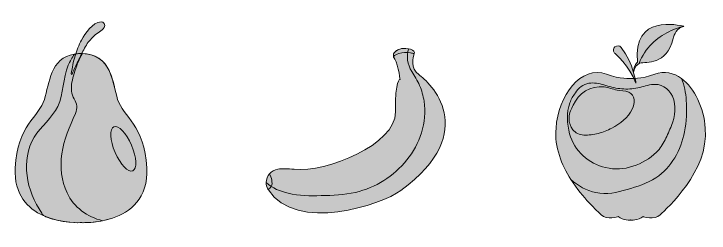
# Model space of a CAD drawing. Header units: inches. Extents: x 4230 to 5957, y -1858 to -103.
# Drawn here: x 4300 to 5957, y -1858 to -1335 of the extents above; entities that cross this region are included whole.
import ezdxf

# ---------------------------------------------------------------- set-up
doc = ezdxf.new("R2010")
doc.units = ezdxf.units.IN
doc.header["$MEASUREMENT"] = 0
doc.layers.add('Layer 1', color=7, linetype='Continuous')

# ---------------------------------------------------------------- blocks, each defined once
blk = doc.blocks.new('block 3')
at = {"layer": 'Layer 1', "true_color": 0x9fbf2e}
h = blk.add_hatch(color=62, dxfattribs=at)
h.dxf.hatch_style = 2
edge = h.paths.add_edge_path()
edge.add_spline(control_points=[(5840.8587, -1813.9581), (5826.5124, -1828.2384), (5800.1098, -1818.3571), (5800.1098, -1818.3571), (5788.0539, -1828.7923), (5770.2676, -1826.5929), (5770.2676, -1826.5929), (5770.2676, -1826.5929), (5752.473, -1828.7923), (5740.4169, -1818.3571), (5740.4169, -1818.3571), (5714.0228, -1828.2384), (5699.668, -1813.9581), (5691.6141, -1805.9373), (5655.8679, -1774.3668), (5627.7041, -1729.9465), (5627.696, -1729.9382), (5627.696, -1729.9382), (5627.6875, -1729.9382), (5605.7008, -1695.2421), (5588.3196, -1652.7154), (5592.3467, -1607.4434), (5597.5147, -1529.9973), (5650.89, -1456.3962), (5712.8733, -1478.3665), (5746.1555, -1490.9931), (5770.2676, -1488.8018), (5770.2676, -1488.8018), (5770.2676, -1488.8018), (5794.3712, -1490.9931), (5827.6534, -1478.3665), (5850.831, -1470.1556), (5872.8014, -1475.2988), (5891.5055, -1489.0085), (5922.8197, -1511.9712), (5944.9472, -1558.9548), (5948.1802, -1607.4434), (5957.367, -1710.6966), (5855.2053, -1799.6777), (5840.8587, -1813.9581)], knot_values=[0, 0, 0, 0, 1, 1, 1, 2, 2, 2, 3, 3, 3, 4, 4, 4, 5, 5, 5, 6, 6, 6, 7, 7, 7, 8, 8, 8, 9, 9, 9, 10, 10, 10, 11, 11, 11, 12, 12, 12, 13, 13, 13, 13], degree=3, periodic=1)
at = {"layer": 'Layer 1', "lineweight": 0}
blk.add_open_spline([(5840.8587, -1813.9581), (5826.5124, -1828.2384), (5800.1098, -1818.3571), (5800.1098, -1818.3571), (5788.0539, -1828.7923), (5770.2676, -1826.5929), (5770.2676, -1826.5929), (5770.2676, -1826.5929), (5752.473, -1828.7923), (5740.4169, -1818.3571), (5740.4169, -1818.3571), (5714.0228, -1828.2384), (5699.668, -1813.9581), (5691.6141, -1805.9373), (5655.8679, -1774.3668), (5627.7041, -1729.9465), (5627.696, -1729.9382), (5627.696, -1729.9382), (5627.6875, -1729.9382), (5605.7008, -1695.2421), (5588.3196, -1652.7154), (5592.3467, -1607.4434), (5597.5147, -1529.9973), (5650.89, -1456.3962), (5712.8733, -1478.3665), (5746.1555, -1490.9931), (5770.2676, -1488.8018), (5770.2676, -1488.8018), (5770.2676, -1488.8018), (5794.3712, -1490.9931), (5827.6534, -1478.3665), (5850.831, -1470.1556), (5872.8014, -1475.2988), (5891.5055, -1489.0085), (5922.8197, -1511.9712), (5944.9472, -1558.9548), (5948.1802, -1607.4434), (5957.367, -1710.6966), (5855.2053, -1799.6777), (5840.8587, -1813.9581)], degree=3, knots=[0, 0, 0, 0, 1, 1, 1, 2, 2, 2, 3, 3, 3, 4, 4, 4, 5, 5, 5, 6, 6, 6, 7, 7, 7, 8, 8, 8, 9, 9, 9, 10, 10, 10, 11, 11, 11, 12, 12, 12, 13, 13, 13, 13], dxfattribs=at)
blk = doc.blocks.new('block 4')
at = {"layer": 'Layer 1', "true_color": 0xa5c730}
h = blk.add_hatch(color=62, dxfattribs=at)
h.dxf.hatch_style = 2
edge = h.paths.add_edge_path()
edge.add_spline(control_points=[(5898.9391, -1616.3324), (5890.1494, -1659.2395), (5867.6746, -1701.1874), (5830.4732, -1725.8368), (5809.7017, -1739.5962), (5785.5898, -1746.8894), (5761.8994, -1753.8683), (5737.6882, -1760.996), (5712.6749, -1766.5196), (5687.4962, -1761.211), (5664.6826, -1756.4068), (5644.523, -1745.1612), (5627.7041, -1729.9465), (5627.696, -1729.9382), (5627.696, -1729.9382), (5627.6875, -1729.9382), (5605.7008, -1695.2421), (5588.3196, -1652.7154), (5592.3467, -1607.4434), (5597.5147, -1529.9973), (5650.89, -1456.3962), (5712.8733, -1478.3665), (5746.1555, -1490.9931), (5770.2676, -1488.8018), (5770.2676, -1488.8018), (5770.2676, -1488.8018), (5794.3712, -1490.9931), (5827.6534, -1478.3665), (5850.831, -1470.1556), (5872.8014, -1475.2988), (5891.5055, -1489.0085), (5898.9971, -1505.0749), (5901.6019, -1522.9605), (5902.9, -1540.8873), (5904.7273, -1566.0412), (5904.0081, -1591.5754), (5898.9391, -1616.3324)], knot_values=[0, 0, 0, 0, 1, 1, 1, 2, 2, 2, 3, 3, 3, 4, 4, 4, 5, 5, 5, 6, 6, 6, 7, 7, 7, 8, 8, 8, 9, 9, 9, 10, 10, 10, 11, 11, 11, 12, 12, 12, 12], degree=3, periodic=1)
at = {"layer": 'Layer 1', "lineweight": 0}
blk.add_open_spline([(5898.9391, -1616.3324), (5890.1494, -1659.2395), (5867.6746, -1701.1874), (5830.4732, -1725.8368), (5809.7017, -1739.5962), (5785.5898, -1746.8894), (5761.8994, -1753.8683), (5737.6882, -1760.996), (5712.6749, -1766.5196), (5687.4962, -1761.211), (5664.6826, -1756.4068), (5644.523, -1745.1612), (5627.7041, -1729.9465), (5627.696, -1729.9382), (5627.696, -1729.9382), (5627.6875, -1729.9382), (5605.7008, -1695.2421), (5588.3196, -1652.7154), (5592.3467, -1607.4434), (5597.5147, -1529.9973), (5650.89, -1456.3962), (5712.8733, -1478.3665), (5746.1555, -1490.9931), (5770.2676, -1488.8018), (5770.2676, -1488.8018), (5770.2676, -1488.8018), (5794.3712, -1490.9931), (5827.6534, -1478.3665), (5850.831, -1470.1556), (5872.8014, -1475.2988), (5891.5055, -1489.0085), (5898.9971, -1505.0749), (5901.6019, -1522.9605), (5902.9, -1540.8873), (5904.7273, -1566.0412), (5904.0081, -1591.5754), (5898.9391, -1616.3324)], degree=3, knots=[0, 0, 0, 0, 1, 1, 1, 2, 2, 2, 3, 3, 3, 4, 4, 4, 5, 5, 5, 6, 6, 6, 7, 7, 7, 8, 8, 8, 9, 9, 9, 10, 10, 10, 11, 11, 11, 12, 12, 12, 12], dxfattribs=at)
blk = doc.blocks.new('block 5')
at = {"layer": 'Layer 1', "true_color": 0xabcf32}
h = blk.add_hatch(color=63, dxfattribs=at)
h.dxf.hatch_style = 2
edge = h.paths.add_edge_path()
edge.add_spline(control_points=[(5870.1697, -1531.2261), (5861.2896, -1511.7645), (5841.37, -1499.9971), (5820.1092, -1503.3873), (5807.4382, -1505.4078), (5795.4092, -1510.1763), (5782.7332, -1512.3004), (5770.0443, -1514.4267), (5756.9982, -1514.4746), (5744.2309, -1513.0852), (5731.2501, -1511.6725), (5718.9659, -1507.9079), (5706.5065, -1504.2011), (5695.047, -1500.7918), (5682.9536, -1498.2444), (5670.9609, -1500.1963), (5656.9218, -1502.4813), (5645.26, -1511.3179), (5638.7317, -1523.327), (5632.9544, -1530.2542), (5628.4369, -1538.336), (5625.2377, -1546.9762), (5616.6263, -1570.2346), (5618.657, -1597.3496), (5624.8752, -1620.9246), (5635.5813, -1661.5149), (5670.308, -1692.267), (5710.7237, -1701.6954), (5753.9577, -1711.7812), (5800.6564, -1695.3354), (5831.9081, -1664.8369), (5840.6176, -1656.3374), (5847.0468, -1646.3664), (5852.3485, -1635.474), (5857.8237, -1624.2249), (5863.0564, -1612.7798), (5867.5378, -1601.0962), (5876.0356, -1578.9409), (5880.3645, -1553.5687), (5870.1697, -1531.2261)], knot_values=[0, 0, 0, 0, 1, 1, 1, 2, 2, 2, 3, 3, 3, 4, 4, 4, 5, 5, 5, 6, 6, 6, 7, 7, 7, 8, 8, 8, 9, 9, 9, 10, 10, 10, 11, 11, 11, 12, 12, 12, 13, 13, 13, 13], degree=3, periodic=1)
at = {"layer": 'Layer 1', "lineweight": 0}
blk.add_open_spline([(5870.1697, -1531.2261), (5861.2896, -1511.7645), (5841.37, -1499.9971), (5820.1092, -1503.3873), (5807.4382, -1505.4078), (5795.4092, -1510.1763), (5782.7332, -1512.3004), (5770.0443, -1514.4267), (5756.9982, -1514.4746), (5744.2309, -1513.0852), (5731.2501, -1511.6725), (5718.9659, -1507.9079), (5706.5065, -1504.2011), (5695.047, -1500.7918), (5682.9536, -1498.2444), (5670.9609, -1500.1963), (5656.9218, -1502.4813), (5645.26, -1511.3179), (5638.7317, -1523.327), (5632.9544, -1530.2542), (5628.4369, -1538.336), (5625.2377, -1546.9762), (5616.6263, -1570.2346), (5618.657, -1597.3496), (5624.8752, -1620.9246), (5635.5813, -1661.5149), (5670.308, -1692.267), (5710.7237, -1701.6954), (5753.9577, -1711.7812), (5800.6564, -1695.3354), (5831.9081, -1664.8369), (5840.6176, -1656.3374), (5847.0468, -1646.3664), (5852.3485, -1635.474), (5857.8237, -1624.2249), (5863.0564, -1612.7798), (5867.5378, -1601.0962), (5876.0356, -1578.9409), (5880.3645, -1553.5687), (5870.1697, -1531.2261)], degree=3, knots=[0, 0, 0, 0, 1, 1, 1, 2, 2, 2, 3, 3, 3, 4, 4, 4, 5, 5, 5, 6, 6, 6, 7, 7, 7, 8, 8, 8, 9, 9, 9, 10, 10, 10, 11, 11, 11, 12, 12, 12, 13, 13, 13, 13], dxfattribs=at)
blk = doc.blocks.new('block 6')
at = {"layer": 'Layer 1', "true_color": 0xb5db35}
h = blk.add_hatch(color=63, dxfattribs=at)
h.dxf.hatch_style = 2
edge = h.paths.add_edge_path()
edge.add_spline(control_points=[(5765.6349, -1521.4633), (5757.0576, -1517.7942), (5746.9888, -1518.761), (5737.9795, -1516.6784), (5727.5394, -1514.2652), (5717.555, -1510.13), (5706.8651, -1508.7935), (5675.0617, -1504.8172), (5645.0764, -1524.279), (5633.523, -1552.8699), (5632.878, -1553.8835), (5632.2475, -1554.8982), (5631.6389, -1555.9098), (5626.3019, -1564.7777), (5623.1875, -1575.0877), (5623.386, -1585.462), (5623.561, -1594.5978), (5626.537, -1603.9497), (5632.2166, -1611.1487), (5638.7706, -1619.4558), (5648.066, -1623.1127), (5658.4228, -1623.9294), (5669.8321, -1624.8293), (5682.0002, -1622.4852), (5693.0309, -1619.761), (5704.2514, -1616.9898), (5715.1032, -1612.6883), (5725.3608, -1607.3892), (5745.1376, -1597.1725), (5763.8935, -1581.9424), (5774.1501, -1561.8519), (5780.9808, -1548.4722), (5781.698, -1528.3346), (5765.6349, -1521.4633)], knot_values=[0, 0, 0, 0, 1, 1, 1, 2, 2, 2, 3, 3, 3, 4, 4, 4, 5, 5, 5, 6, 6, 6, 7, 7, 7, 8, 8, 8, 9, 9, 9, 10, 10, 10, 11, 11, 11, 11], degree=3, periodic=1)
at = {"layer": 'Layer 1', "lineweight": 0}
blk.add_open_spline([(5765.6349, -1521.4633), (5757.0576, -1517.7942), (5746.9888, -1518.761), (5737.9795, -1516.6784), (5727.5394, -1514.2652), (5717.555, -1510.13), (5706.8651, -1508.7935), (5675.0617, -1504.8172), (5645.0764, -1524.279), (5633.523, -1552.8699), (5632.878, -1553.8835), (5632.2475, -1554.8982), (5631.6389, -1555.9098), (5626.3019, -1564.7777), (5623.1875, -1575.0877), (5623.386, -1585.462), (5623.561, -1594.5978), (5626.537, -1603.9497), (5632.2166, -1611.1487), (5638.7706, -1619.4558), (5648.066, -1623.1127), (5658.4228, -1623.9294), (5669.8321, -1624.8293), (5682.0002, -1622.4852), (5693.0309, -1619.761), (5704.2514, -1616.9898), (5715.1032, -1612.6883), (5725.3608, -1607.3892), (5745.1376, -1597.1725), (5763.8935, -1581.9424), (5774.1501, -1561.8519), (5780.9808, -1548.4722), (5781.698, -1528.3346), (5765.6349, -1521.4633)], degree=3, knots=[0, 0, 0, 0, 1, 1, 1, 2, 2, 2, 3, 3, 3, 4, 4, 4, 5, 5, 5, 6, 6, 6, 7, 7, 7, 8, 8, 8, 9, 9, 9, 10, 10, 10, 11, 11, 11, 11], dxfattribs=at)
blk = doc.blocks.new('block 7')
at = {"layer": 'Layer 1', "true_color": 0xaa7440}
h = blk.add_hatch(color=35, dxfattribs=at)
h.dxf.hatch_style = 2
edge = h.paths.add_edge_path()
edge.add_spline(control_points=[(5782.8279, -1499.9731), (5782.8279, -1499.9731), (5778.0725, -1453.6675), (5747.7882, -1414.8038), (5739.003, -1404.8812), (5722.4653, -1416.4576), (5731.561, -1428.034), (5731.561, -1428.034), (5767.944, -1458.6288), (5782.8279, -1499.9731)], knot_values=[0, 0, 0, 0, 1, 1, 1, 2, 2, 2, 3, 3, 3, 3], degree=3, periodic=1)
at = {"layer": 'Layer 1', "lineweight": 0}
blk.add_open_spline([(5782.8279, -1499.9731), (5782.8279, -1499.9731), (5778.0725, -1453.6675), (5747.7882, -1414.8038), (5739.003, -1404.8812), (5722.4653, -1416.4576), (5731.561, -1428.034), (5731.561, -1428.034), (5767.944, -1458.6288), (5782.8279, -1499.9731)], degree=3, knots=[0, 0, 0, 0, 1, 1, 1, 2, 2, 2, 3, 3, 3, 3], dxfattribs=at)
blk = doc.blocks.new('block 8')
at = {"layer": 'Layer 1', "true_color": 0x8bb813}
h = blk.add_hatch(color=62, dxfattribs=at)
h.dxf.hatch_style = 2
edge = h.paths.add_edge_path()
edge.add_spline(control_points=[(5897.4921, -1364.4548), (5880.2682, -1366.9189), (5873.7026, -1384.9615), (5871.4369, -1393.5694), (5856.4539, -1457.5456), (5806.8573, -1448.5242), (5792.5024, -1452.2204), (5791.8328, -1452.394), (5791.1876, -1452.6007), (5790.5759, -1452.8323), (5790.5759, -1452.8323), (5790.5675, -1452.8323), (5790.5675, -1452.8323), (5778.0816, -1457.6117), (5777.387, -1474.4223), (5777.387, -1474.4223), (5777.0397, -1456.4458), (5786.7639, -1449.7563), (5786.7639, -1449.7563), (5774.2779, -1334.6124), (5885.866, -1361.3788), (5896.6569, -1364.2232), (5897.2028, -1364.3721), (5897.4921, -1364.4548), (5897.4921, -1364.4548)], knot_values=[0, 0, 0, 0, 1, 1, 1, 2, 2, 2, 3, 3, 3, 4, 4, 4, 5, 5, 5, 6, 6, 6, 7, 7, 7, 8, 8, 8, 8], degree=3, periodic=1)
at = {"layer": 'Layer 1', "lineweight": 0}
blk.add_open_spline([(5897.4921, -1364.4548), (5880.2682, -1366.9189), (5873.7026, -1384.9615), (5871.4369, -1393.5694), (5856.4539, -1457.5456), (5806.8573, -1448.5242), (5792.5024, -1452.2204), (5791.8328, -1452.394), (5791.1876, -1452.6007), (5790.5759, -1452.8323), (5790.5759, -1452.8323), (5790.5675, -1452.8323), (5790.5675, -1452.8323), (5778.0816, -1457.6117), (5777.387, -1474.4223), (5777.387, -1474.4223), (5777.0397, -1456.4458), (5786.7639, -1449.7563), (5786.7639, -1449.7563), (5774.2779, -1334.6124), (5885.866, -1361.3788), (5896.6569, -1364.2232), (5897.2028, -1364.3721), (5897.4921, -1364.4548), (5897.4921, -1364.4548)], degree=3, knots=[0, 0, 0, 0, 1, 1, 1, 2, 2, 2, 3, 3, 3, 4, 4, 4, 5, 5, 5, 6, 6, 6, 7, 7, 7, 8, 8, 8, 8], dxfattribs=at)
blk = doc.blocks.new('block 9')
at = {"layer": 'Layer 1', "true_color": 0xb2cf18}
h = blk.add_hatch(color=62, dxfattribs=at)
h.dxf.hatch_style = 2
edge = h.paths.add_edge_path()
edge.add_spline(control_points=[(5896.6569, -1364.2232), (5892.6218, -1365.017), (5888.6362, -1366.307), (5884.725, -1367.6382), (5876.8779, -1370.3174), (5869.1135, -1373.3272), (5861.6302, -1377.0813), (5847.0603, -1384.391), (5833.1192, -1393.6025), (5821.245, -1405.5427), (5808.1059, -1418.7563), (5797.3893, -1434.9219), (5790.5759, -1452.8323), (5790.5759, -1452.8323), (5790.5675, -1452.8323), (5790.5675, -1452.8323), (5778.0816, -1457.6117), (5777.387, -1474.4223), (5777.387, -1474.4223), (5777.0397, -1456.4458), (5786.7639, -1449.7563), (5786.7639, -1449.7563), (5774.2779, -1334.6124), (5885.866, -1361.3788), (5896.6569, -1364.2232)], knot_values=[0, 0, 0, 0, 1, 1, 1, 2, 2, 2, 3, 3, 3, 4, 4, 4, 5, 5, 5, 6, 6, 6, 7, 7, 7, 8, 8, 8, 8], degree=3, periodic=1)
at = {"layer": 'Layer 1', "lineweight": 0}
blk.add_open_spline([(5896.6569, -1364.2232), (5892.6218, -1365.017), (5888.6362, -1366.307), (5884.725, -1367.6382), (5876.8779, -1370.3174), (5869.1135, -1373.3272), (5861.6302, -1377.0813), (5847.0603, -1384.391), (5833.1192, -1393.6025), (5821.245, -1405.5427), (5808.1059, -1418.7563), (5797.3893, -1434.9219), (5790.5759, -1452.8323), (5790.5759, -1452.8323), (5790.5675, -1452.8323), (5790.5675, -1452.8323), (5778.0816, -1457.6117), (5777.387, -1474.4223), (5777.387, -1474.4223), (5777.0397, -1456.4458), (5786.7639, -1449.7563), (5786.7639, -1449.7563), (5774.2779, -1334.6124), (5885.866, -1361.3788), (5896.6569, -1364.2232)], degree=3, knots=[0, 0, 0, 0, 1, 1, 1, 2, 2, 2, 3, 3, 3, 4, 4, 4, 5, 5, 5, 6, 6, 6, 7, 7, 7, 8, 8, 8, 8], dxfattribs=at)
blk = doc.blocks.new('block 2')
at = {"layer": 'Layer 1'}
for name in ['block 8', 'block 9', 'block 7', 'block 3', 'block 4', 'block 5', 'block 6']:
    blk.add_blockref(name, (0, 0), dxfattribs=at)
blk = doc.blocks.new('block 242')
at = {"layer": 'Layer 1', "true_color": 0x54380a}
h = blk.add_hatch(color=48, dxfattribs=at)
h.dxf.hatch_style = 2
edge = h.paths.add_edge_path()
edge.add_spline(control_points=[(4507.3545, -1353.3416), (4486.7138, -1355.4334), (4469.9248, -1380.4411), (4460.5624, -1397.0724), (4453.9774, -1408.771), (4449.8247, -1421.9682), (4445.4568, -1434.5986), (4440.553, -1448.7765), (4439.2555, -1463.0433), (4436.1723, -1477.4653), (4435.8247, -1479.09), (4438.108, -1479.7102), (4438.6475, -1478.1477), (4442.7026, -1466.391), (4449.3957, -1454.5348), (4454.6064, -1443.1745), (4459.4056, -1432.71), (4464.5048, -1422.4954), (4470.2526, -1412.5169), (4475.7761, -1402.9286), (4482.6901, -1395.098), (4490.5667, -1387.4106), (4498.2677, -1379.8933), (4509.0787, -1375.6992), (4515.0649, -1366.7769), (4518.6271, -1361.4653), (4513.9976, -1352.6682), (4507.3545, -1353.3416)], knot_values=[0, 0, 0, 0, 1, 1, 1, 2, 2, 2, 3, 3, 3, 4, 4, 4, 5, 5, 5, 6, 6, 6, 7, 7, 7, 8, 8, 8, 9, 9, 9, 9], degree=3, periodic=1)
at = {"layer": 'Layer 1', "lineweight": 0}
blk.add_open_spline([(4507.3545, -1353.3416), (4486.7138, -1355.4334), (4469.9248, -1380.4411), (4460.5624, -1397.0724), (4453.9774, -1408.771), (4449.8247, -1421.9682), (4445.4568, -1434.5986), (4440.553, -1448.7765), (4439.2555, -1463.0433), (4436.1723, -1477.4653), (4435.8247, -1479.09), (4438.108, -1479.7102), (4438.6475, -1478.1477), (4442.7026, -1466.391), (4449.3957, -1454.5348), (4454.6064, -1443.1745), (4459.4056, -1432.71), (4464.5048, -1422.4954), (4470.2526, -1412.5169), (4475.7761, -1402.9286), (4482.6901, -1395.098), (4490.5667, -1387.4106), (4498.2677, -1379.8933), (4509.0787, -1375.6992), (4515.0649, -1366.7769), (4518.6271, -1361.4653), (4513.9976, -1352.6682), (4507.3545, -1353.3416)], degree=3, knots=[0, 0, 0, 0, 1, 1, 1, 2, 2, 2, 3, 3, 3, 4, 4, 4, 5, 5, 5, 6, 6, 6, 7, 7, 7, 8, 8, 8, 9, 9, 9, 9], dxfattribs=at)
blk = doc.blocks.new('block 243')
at = {"layer": 'Layer 1', "true_color": 0xfa9c05}
h = blk.add_hatch(color=30, dxfattribs=at)
h.dxf.hatch_style = 2
edge = h.paths.add_edge_path()
edge.add_spline(control_points=[(4534.7489, -1822.0693), (4496.6298, -1834.9503), (4459.6522, -1832.9027), (4459.6522, -1832.9027), (4459.6522, -1832.9027), (4412.3416, -1835.5456), (4369.6266, -1816.2357), (4332.9119, -1799.6402), (4299.5779, -1766.8777), (4302.5065, -1702.329), (4307.2685, -1600.7321), (4359.6504, -1580.0884), (4372.3413, -1538.8262), (4384.0789, -1500.7302), (4386.318, -1439.6573), (4444.0095, -1430.4909), (4445.5093, -1430.2525), (4447.0334, -1430.0383), (4448.6041, -1429.8718), (4452.0802, -1429.4904), (4455.7715, -1429.3004), (4459.6522, -1429.3004), (4532.6772, -1429.3004), (4534.249, -1497.5633), (4546.9632, -1538.8262), (4559.6541, -1580.0884), (4612.036, -1600.7321), (4616.798, -1702.329), (4620.1311, -1775.5684), (4576.75, -1807.9022), (4534.7489, -1822.0693)], knot_values=[0, 0, 0, 0, 1, 1, 1, 2, 2, 2, 3, 3, 3, 4, 4, 4, 5, 5, 5, 6, 6, 6, 7, 7, 7, 8, 8, 8, 9, 9, 9, 10, 10, 10, 10], degree=3, periodic=1)
at = {"layer": 'Layer 1', "lineweight": 0}
blk.add_open_spline([(4534.7489, -1822.0693), (4496.6298, -1834.9503), (4459.6522, -1832.9027), (4459.6522, -1832.9027), (4459.6522, -1832.9027), (4412.3416, -1835.5456), (4369.6266, -1816.2357), (4332.9119, -1799.6402), (4299.5779, -1766.8777), (4302.5065, -1702.329), (4307.2685, -1600.7321), (4359.6504, -1580.0884), (4372.3413, -1538.8262), (4384.0789, -1500.7302), (4386.318, -1439.6573), (4444.0095, -1430.4909), (4445.5093, -1430.2525), (4447.0334, -1430.0383), (4448.6041, -1429.8718), (4452.0802, -1429.4904), (4455.7715, -1429.3004), (4459.6522, -1429.3004), (4532.6772, -1429.3004), (4534.249, -1497.5633), (4546.9632, -1538.8262), (4559.6541, -1580.0884), (4612.036, -1600.7321), (4616.798, -1702.329), (4620.1311, -1775.5684), (4576.75, -1807.9022), (4534.7489, -1822.0693)], degree=3, knots=[0, 0, 0, 0, 1, 1, 1, 2, 2, 2, 3, 3, 3, 4, 4, 4, 5, 5, 5, 6, 6, 6, 7, 7, 7, 8, 8, 8, 9, 9, 9, 10, 10, 10, 10], dxfattribs=at)
blk = doc.blocks.new('block 244')
at = {"layer": 'Layer 1', "true_color": 0xffc801}
h = blk.add_hatch(color=40, dxfattribs=at)
h.dxf.hatch_style = 2
edge = h.paths.add_edge_path()
edge.add_spline(control_points=[(4534.7489, -1822.0693), (4526.6294, -1824.8072), (4518.5342, -1826.879), (4510.8669, -1828.4264), (4510.8669, -1828.4264), (4510.8669, -1828.4264), (4510.8436, -1828.4264), (4482.5333, -1834.1647), (4459.6522, -1832.9027), (4459.6522, -1832.9027), (4459.6522, -1832.9027), (4416.9606, -1835.2837), (4376.079, -1818.9739), (4371.9123, -1817.3073), (4368.3408, -1814.4264), (4365.9366, -1810.6404), (4365.9122, -1810.6404), (4365.9122, -1810.6166), (4365.8889, -1810.5928), (4348.436, -1783.3067), (4334.6267, -1752.5205), (4330.9122, -1720.0434), (4327.3884, -1689.2097), (4331.5784, -1655.9949), (4347.8884, -1629.0418), (4363.8892, -1602.6128), (4390.794, -1583.4934), (4404.1755, -1555.4693), (4418.9137, -1524.5637), (4415.5317, -1488.7538), (4429.1992, -1457.3721), (4433.295, -1447.9908), (4438.2233, -1438.9432), (4444.0095, -1430.4909), (4445.5093, -1430.2525), (4447.0334, -1430.0383), (4448.6041, -1429.8718), (4452.0802, -1429.4904), (4455.7715, -1429.3004), (4459.6522, -1429.3004), (4460.9613, -1429.3004), (4462.2471, -1429.3239), (4463.5097, -1429.3716), (4532.7493, -1431.7287), (4534.4874, -1498.3016), (4546.9632, -1538.8262), (4559.6541, -1580.0884), (4612.036, -1600.7321), (4616.798, -1702.329), (4620.1311, -1775.5684), (4576.75, -1807.9022), (4534.7489, -1822.0693)], knot_values=[0, 0, 0, 0, 1, 1, 1, 2, 2, 2, 3, 3, 3, 4, 4, 4, 5, 5, 5, 6, 6, 6, 7, 7, 7, 8, 8, 8, 9, 9, 9, 10, 10, 10, 11, 11, 11, 12, 12, 12, 13, 13, 13, 14, 14, 14, 15, 15, 15, 16, 16, 16, 17, 17, 17, 17], degree=3, periodic=1)
at = {"layer": 'Layer 1', "lineweight": 0}
blk.add_open_spline([(4534.7489, -1822.0693), (4526.6294, -1824.8072), (4518.5342, -1826.879), (4510.8669, -1828.4264), (4510.8669, -1828.4264), (4510.8669, -1828.4264), (4510.8436, -1828.4264), (4482.5333, -1834.1647), (4459.6522, -1832.9027), (4459.6522, -1832.9027), (4459.6522, -1832.9027), (4416.9606, -1835.2837), (4376.079, -1818.9739), (4371.9123, -1817.3073), (4368.3408, -1814.4264), (4365.9366, -1810.6404), (4365.9122, -1810.6404), (4365.9122, -1810.6166), (4365.8889, -1810.5928), (4348.436, -1783.3067), (4334.6267, -1752.5205), (4330.9122, -1720.0434), (4327.3884, -1689.2097), (4331.5784, -1655.9949), (4347.8884, -1629.0418), (4363.8892, -1602.6128), (4390.794, -1583.4934), (4404.1755, -1555.4693), (4418.9137, -1524.5637), (4415.5317, -1488.7538), (4429.1992, -1457.3721), (4433.295, -1447.9908), (4438.2233, -1438.9432), (4444.0095, -1430.4909), (4445.5093, -1430.2525), (4447.0334, -1430.0383), (4448.6041, -1429.8718), (4452.0802, -1429.4904), (4455.7715, -1429.3004), (4459.6522, -1429.3004), (4460.9613, -1429.3004), (4462.2471, -1429.3239), (4463.5097, -1429.3716), (4532.7493, -1431.7287), (4534.4874, -1498.3016), (4546.9632, -1538.8262), (4559.6541, -1580.0884), (4612.036, -1600.7321), (4616.798, -1702.329), (4620.1311, -1775.5684), (4576.75, -1807.9022), (4534.7489, -1822.0693)], degree=3, knots=[0, 0, 0, 0, 1, 1, 1, 2, 2, 2, 3, 3, 3, 4, 4, 4, 5, 5, 5, 6, 6, 6, 7, 7, 7, 8, 8, 8, 9, 9, 9, 10, 10, 10, 11, 11, 11, 12, 12, 12, 13, 13, 13, 14, 14, 14, 15, 15, 15, 16, 16, 16, 17, 17, 17, 17], dxfattribs=at)
blk = doc.blocks.new('block 245')
at = {"layer": 'Layer 1', "true_color": 0xffce1c}
h = blk.add_hatch(color=40, dxfattribs=at)
h.dxf.hatch_style = 2
edge = h.paths.add_edge_path()
edge.add_spline(control_points=[(4534.7489, -1822.0693), (4526.6294, -1824.8072), (4518.5342, -1826.879), (4510.8669, -1828.4264), (4510.8669, -1828.4264), (4510.8669, -1828.4264), (4510.8436, -1828.4264), (4474.795, -1819.212), (4442.2238, -1796.3783), (4426.295, -1761.8777), (4412.7706, -1732.5675), (4409.6513, -1700.8289), (4413.8413, -1669.0189), (4418.3661, -1634.5659), (4432.3429, -1603.7795), (4446.1998, -1572.374), (4452.2477, -1558.6833), (4449.6051, -1550.1594), (4443.2468, -1537.588), (4440.152, -1531.4687), (4438.1756, -1525.683), (4437.1514, -1518.8493), (4435.0564, -1505.0159), (4439.3661, -1490.4203), (4443.2713, -1477.2772), (4448.2472, -1460.5387), (4453.7718, -1443.5148), (4463.5097, -1429.3716), (4532.7493, -1431.7287), (4534.4874, -1498.3016), (4546.9632, -1538.8262), (4559.6541, -1580.0884), (4612.036, -1600.7321), (4616.798, -1702.329), (4620.1311, -1775.5684), (4576.75, -1807.9022), (4534.7489, -1822.0693)], knot_values=[0, 0, 0, 0, 1, 1, 1, 2, 2, 2, 3, 3, 3, 4, 4, 4, 5, 5, 5, 6, 6, 6, 7, 7, 7, 8, 8, 8, 9, 9, 9, 10, 10, 10, 11, 11, 11, 12, 12, 12, 12], degree=3, periodic=1)
at = {"layer": 'Layer 1', "lineweight": 0}
blk.add_open_spline([(4534.7489, -1822.0693), (4526.6294, -1824.8072), (4518.5342, -1826.879), (4510.8669, -1828.4264), (4510.8669, -1828.4264), (4510.8669, -1828.4264), (4510.8436, -1828.4264), (4474.795, -1819.212), (4442.2238, -1796.3783), (4426.295, -1761.8777), (4412.7706, -1732.5675), (4409.6513, -1700.8289), (4413.8413, -1669.0189), (4418.3661, -1634.5659), (4432.3429, -1603.7795), (4446.1998, -1572.374), (4452.2477, -1558.6833), (4449.6051, -1550.1594), (4443.2468, -1537.588), (4440.152, -1531.4687), (4438.1756, -1525.683), (4437.1514, -1518.8493), (4435.0564, -1505.0159), (4439.3661, -1490.4203), (4443.2713, -1477.2772), (4448.2472, -1460.5387), (4453.7718, -1443.5148), (4463.5097, -1429.3716), (4532.7493, -1431.7287), (4534.4874, -1498.3016), (4546.9632, -1538.8262), (4559.6541, -1580.0884), (4612.036, -1600.7321), (4616.798, -1702.329), (4620.1311, -1775.5684), (4576.75, -1807.9022), (4534.7489, -1822.0693)], degree=3, knots=[0, 0, 0, 0, 1, 1, 1, 2, 2, 2, 3, 3, 3, 4, 4, 4, 5, 5, 5, 6, 6, 6, 7, 7, 7, 8, 8, 8, 9, 9, 9, 10, 10, 10, 11, 11, 11, 12, 12, 12, 12], dxfattribs=at)
blk = doc.blocks.new('block 246')
at = {"layer": 'Layer 1', "true_color": 0xfed872}
h = blk.add_hatch(color=41, dxfattribs=at)
h.dxf.hatch_style = 2
edge = h.paths.add_edge_path()
edge.add_spline(control_points=[(4580.1322, -1648.2481), (4592.6048, -1677.2386), (4593.9029, -1704.5317), (4583.0315, -1709.209), (4572.16, -1713.8862), (4553.2359, -1694.1764), (4540.7633, -1665.1859), (4528.2906, -1636.1955), (4526.9926, -1608.9024), (4537.864, -1604.2251), (4548.7354, -1599.5479), (4567.6595, -1619.2577), (4580.1322, -1648.2481)], knot_values=[0, 0, 0, 0, 1, 1, 1, 2, 2, 2, 3, 3, 3, 4, 4, 4, 4], degree=3, periodic=1)
at = {"layer": 'Layer 1', "lineweight": 0}
blk.add_open_spline([(4580.1322, -1648.2481), (4592.6048, -1677.2386), (4593.9029, -1704.5317), (4583.0315, -1709.209), (4572.16, -1713.8862), (4553.2359, -1694.1764), (4540.7633, -1665.1859), (4528.2906, -1636.1955), (4526.9926, -1608.9024), (4537.864, -1604.2251), (4548.7354, -1599.5479), (4567.6595, -1619.2577), (4580.1322, -1648.2481)], degree=3, knots=[0, 0, 0, 0, 1, 1, 1, 2, 2, 2, 3, 3, 3, 4, 4, 4, 4], dxfattribs=at)
blk = doc.blocks.new('block 241')
at = {"layer": 'Layer 1'}
for name in ['block 242', 'block 243', 'block 244', 'block 245', 'block 246']:
    blk.add_blockref(name, (0, 0), dxfattribs=at)
blk = doc.blocks.new('block 248')
at = {"layer": 'Layer 1', "true_color": 0xf4ce11}
h = blk.add_hatch(color=40, dxfattribs=at)
h.dxf.hatch_style = 2
edge = h.paths.add_edge_path()
edge.add_spline(control_points=[(5222.5896, -1756.1985), (5176.2157, -1790.2677), (4973.3633, -1857.9402), (4906.349, -1754.4067), (4906.0383, -1753.9223), (4905.7366, -1753.4378), (4905.4621, -1752.9533), (4902.4822, -1747.8068), (4901.12, -1742.2855), (4901.1566, -1736.8921), (4901.1932, -1729.305), (4903.9632, -1721.9463), (4908.8262, -1716.2148), (4913.7168, -1710.4375), (4920.7375, -1706.3056), (4929.2109, -1705.2087), (4939.1386, -1703.9198), (4951.8903, -1703.7827), (4968.253, -1705.5287), (5044.2533, -1713.6369), (5210.4315, -1646.7597), (5209.4169, -1568.7395), (5208.4019, -1490.71), (5220.5694, -1490.71), (5220.5694, -1490.71), (5220.5694, -1490.71), (5213.4756, -1443.0843), (5205.3672, -1439.0347), (5205.3672, -1439.0347), (5204.9468, -1438.1937), (5204.6633, -1436.8225), (5203.7769, -1432.5628), (5204.179, -1423.129), (5222.5896, -1417.754), (5222.5896, -1417.754), (5231.6942, -1416.8125), (5240.2958, -1418.0738), (5247.1428, -1419.0795), (5253.6697, -1421.4835), (5255.0222, -1426.877), (5255.0222, -1426.877), (5254.6566, -1427.7911), (5254.1446, -1429.4091), (5251.4572, -1437.819), (5244.7477, -1465.1146), (5265.1507, -1479.5668), (5289.4664, -1496.789), (5416.2736, -1613.4948), (5222.5896, -1756.1985)], knot_values=[0, 0, 0, 0, 1, 1, 1, 2, 2, 2, 3, 3, 3, 4, 4, 4, 5, 5, 5, 6, 6, 6, 7, 7, 7, 8, 8, 8, 9, 9, 9, 10, 10, 10, 11, 11, 11, 12, 12, 12, 13, 13, 13, 14, 14, 14, 15, 15, 15, 16, 16, 16, 16], degree=3, periodic=1)
at = {"layer": 'Layer 1', "lineweight": 0}
blk.add_open_spline([(5222.5896, -1756.1985), (5176.2157, -1790.2677), (4973.3633, -1857.9402), (4906.349, -1754.4067), (4906.0383, -1753.9223), (4905.7366, -1753.4378), (4905.4621, -1752.9533), (4902.4822, -1747.8068), (4901.12, -1742.2855), (4901.1566, -1736.8921), (4901.1932, -1729.305), (4903.9632, -1721.9463), (4908.8262, -1716.2148), (4913.7168, -1710.4375), (4920.7375, -1706.3056), (4929.2109, -1705.2087), (4939.1386, -1703.9198), (4951.8903, -1703.7827), (4968.253, -1705.5287), (5044.2533, -1713.6369), (5210.4315, -1646.7597), (5209.4169, -1568.7395), (5208.4019, -1490.71), (5220.5694, -1490.71), (5220.5694, -1490.71), (5220.5694, -1490.71), (5213.4756, -1443.0843), (5205.3672, -1439.0347), (5205.3672, -1439.0347), (5204.9468, -1438.1937), (5204.6633, -1436.8225), (5203.7769, -1432.5628), (5204.179, -1423.129), (5222.5896, -1417.754), (5222.5896, -1417.754), (5231.6942, -1416.8125), (5240.2958, -1418.0738), (5247.1428, -1419.0795), (5253.6697, -1421.4835), (5255.0222, -1426.877), (5255.0222, -1426.877), (5254.6566, -1427.7911), (5254.1446, -1429.4091), (5251.4572, -1437.819), (5244.7477, -1465.1146), (5265.1507, -1479.5668), (5289.4664, -1496.789), (5416.2736, -1613.4948), (5222.5896, -1756.1985)], degree=3, knots=[0, 0, 0, 0, 1, 1, 1, 2, 2, 2, 3, 3, 3, 4, 4, 4, 5, 5, 5, 6, 6, 6, 7, 7, 7, 8, 8, 8, 9, 9, 9, 10, 10, 10, 11, 11, 11, 12, 12, 12, 13, 13, 13, 14, 14, 14, 15, 15, 15, 16, 16, 16, 16], dxfattribs=at)
blk = doc.blocks.new('block 249')
at = {"layer": 'Layer 1', "true_color": 0xffdd17}
h = blk.add_hatch(color=40, dxfattribs=at)
h.dxf.hatch_style = 2
edge = h.paths.add_edge_path()
edge.add_spline(control_points=[(5271.5678, -1618.3123), (5256.7959, -1665.6638), (5223.2292, -1706.3331), (5181.3532, -1732.4861), (5160.6391, -1745.4118), (5137.7954, -1755.138), (5113.9827, -1760.641), (5087.2263, -1766.8205), (5059.501, -1767.625), (5032.1505, -1768.53), (5006.0248, -1769.3983), (4979.314, -1769.2704), (4953.7829, -1762.9263), (4936.1128, -1758.5386), (4914.631, -1750.9148), (4901.1566, -1736.8921), (4901.2298, -1721.6629), (4912.3091, -1707.3934), (4929.2109, -1705.2087), (4939.1386, -1703.9198), (4951.8903, -1703.7827), (4968.253, -1705.5287), (5044.2533, -1713.6369), (5210.4315, -1646.7597), (5209.4169, -1568.7395), (5208.4019, -1490.71), (5220.5694, -1490.71), (5220.5694, -1490.71), (5220.5694, -1490.71), (5213.4756, -1443.0843), (5205.3672, -1439.0347), (5205.3672, -1439.0347), (5198.2738, -1424.8475), (5222.5896, -1417.754), (5222.5896, -1417.754), (5231.6942, -1416.8125), (5240.2958, -1418.0738), (5234.9391, -1435.9907), (5238.102, -1455.2421), (5248.1207, -1471.9158), (5254.7847, -1483.0039), (5262.0062, -1493.5529), (5267.0521, -1505.5371), (5272.0981, -1517.5212), (5275.6997, -1530.127), (5277.5279, -1543.0069), (5281.1112, -1568.2092), (5279.1553, -1593.9875), (5271.5678, -1618.3123)], knot_values=[0, 0, 0, 0, 1, 1, 1, 2, 2, 2, 3, 3, 3, 4, 4, 4, 5, 5, 5, 6, 6, 6, 7, 7, 7, 8, 8, 8, 9, 9, 9, 10, 10, 10, 11, 11, 11, 12, 12, 12, 13, 13, 13, 14, 14, 14, 15, 15, 15, 16, 16, 16, 16], degree=3, periodic=1)
at = {"layer": 'Layer 1', "lineweight": 0}
blk.add_open_spline([(5271.5678, -1618.3123), (5256.7959, -1665.6638), (5223.2292, -1706.3331), (5181.3532, -1732.4861), (5160.6391, -1745.4118), (5137.7954, -1755.138), (5113.9827, -1760.641), (5087.2263, -1766.8205), (5059.501, -1767.625), (5032.1505, -1768.53), (5006.0248, -1769.3983), (4979.314, -1769.2704), (4953.7829, -1762.9263), (4936.1128, -1758.5386), (4914.631, -1750.9148), (4901.1566, -1736.8921), (4901.2298, -1721.6629), (4912.3091, -1707.3934), (4929.2109, -1705.2087), (4939.1386, -1703.9198), (4951.8903, -1703.7827), (4968.253, -1705.5287), (5044.2533, -1713.6369), (5210.4315, -1646.7597), (5209.4169, -1568.7395), (5208.4019, -1490.71), (5220.5694, -1490.71), (5220.5694, -1490.71), (5220.5694, -1490.71), (5213.4756, -1443.0843), (5205.3672, -1439.0347), (5205.3672, -1439.0347), (5198.2738, -1424.8475), (5222.5896, -1417.754), (5222.5896, -1417.754), (5231.6942, -1416.8125), (5240.2958, -1418.0738), (5234.9391, -1435.9907), (5238.102, -1455.2421), (5248.1207, -1471.9158), (5254.7847, -1483.0039), (5262.0062, -1493.5529), (5267.0521, -1505.5371), (5272.0981, -1517.5212), (5275.6997, -1530.127), (5277.5279, -1543.0069), (5281.1112, -1568.2092), (5279.1553, -1593.9875), (5271.5678, -1618.3123)], degree=3, knots=[0, 0, 0, 0, 1, 1, 1, 2, 2, 2, 3, 3, 3, 4, 4, 4, 5, 5, 5, 6, 6, 6, 7, 7, 7, 8, 8, 8, 9, 9, 9, 10, 10, 10, 11, 11, 11, 12, 12, 12, 13, 13, 13, 14, 14, 14, 15, 15, 15, 16, 16, 16, 16], dxfattribs=at)
blk = doc.blocks.new('block 250')
at = {"layer": 'Layer 1', "true_color": 0x755612}
h = blk.add_hatch(color=46, dxfattribs=at)
h.dxf.hatch_style = 2
edge = h.paths.add_edge_path()
edge.add_spline(control_points=[(5255.0222, -1426.877), (5255.0222, -1426.877), (5254.6566, -1427.7911), (5254.1446, -1429.4091), (5251.2835, -1429.144), (5248.3309, -1428.1749), (5245.1864, -1427.471), (5236.5023, -1425.5423), (5226.1635, -1427.0597), (5217.5891, -1429.1896), (5211.9125, -1430.5974), (5207.6159, -1432.9375), (5204.6633, -1436.8225), (5203.7769, -1432.5628), (5204.179, -1423.129), (5222.5896, -1417.754), (5222.5896, -1417.754), (5231.6942, -1416.8125), (5240.2958, -1418.0738), (5247.1428, -1419.0795), (5253.6697, -1421.4835), (5255.0222, -1426.877)], knot_values=[0, 0, 0, 0, 1, 1, 1, 2, 2, 2, 3, 3, 3, 4, 4, 4, 5, 5, 5, 6, 6, 6, 7, 7, 7, 7], degree=3, periodic=1)
at = {"layer": 'Layer 1', "lineweight": 0}
blk.add_open_spline([(5255.0222, -1426.877), (5255.0222, -1426.877), (5254.6566, -1427.7911), (5254.1446, -1429.4091), (5251.2835, -1429.144), (5248.3309, -1428.1749), (5245.1864, -1427.471), (5236.5023, -1425.5423), (5226.1635, -1427.0597), (5217.5891, -1429.1896), (5211.9125, -1430.5974), (5207.6159, -1432.9375), (5204.6633, -1436.8225), (5203.7769, -1432.5628), (5204.179, -1423.129), (5222.5896, -1417.754), (5222.5896, -1417.754), (5231.6942, -1416.8125), (5240.2958, -1418.0738), (5247.1428, -1419.0795), (5253.6697, -1421.4835), (5255.0222, -1426.877)], degree=3, knots=[0, 0, 0, 0, 1, 1, 1, 2, 2, 2, 3, 3, 3, 4, 4, 4, 5, 5, 5, 6, 6, 6, 7, 7, 7, 7], dxfattribs=at)
blk = doc.blocks.new('block 251')
at = {"layer": 'Layer 1', "true_color": 0x755612}
h = blk.add_hatch(color=46, dxfattribs=at)
h.dxf.hatch_style = 2
edge = h.paths.add_edge_path()
edge.add_spline(control_points=[(4912.821, -1746.9749), (4911.1115, -1749.4247), (4908.4879, -1751.9751), (4905.4621, -1752.9533), (4902.4822, -1747.8068), (4901.12, -1742.2855), (4901.1566, -1736.8921), (4901.1932, -1729.305), (4903.9632, -1721.9463), (4908.8262, -1716.2148), (4912.0256, -1720.6482), (4913.7351, -1726.3614), (4914.5212, -1731.7), (4915.2433, -1736.563), (4915.8285, -1742.6694), (4912.821, -1746.9749)], knot_values=[0, 0, 0, 0, 1, 1, 1, 2, 2, 2, 3, 3, 3, 4, 4, 4, 5, 5, 5, 5], degree=3, periodic=1)
at = {"layer": 'Layer 1', "lineweight": 0}
blk.add_open_spline([(4912.821, -1746.9749), (4911.1115, -1749.4247), (4908.4879, -1751.9751), (4905.4621, -1752.9533), (4902.4822, -1747.8068), (4901.12, -1742.2855), (4901.1566, -1736.8921), (4901.1932, -1729.305), (4903.9632, -1721.9463), (4908.8262, -1716.2148), (4912.0256, -1720.6482), (4913.7351, -1726.3614), (4914.5212, -1731.7), (4915.2433, -1736.563), (4915.8285, -1742.6694), (4912.821, -1746.9749)], degree=3, knots=[0, 0, 0, 0, 1, 1, 1, 2, 2, 2, 3, 3, 3, 4, 4, 4, 5, 5, 5, 5], dxfattribs=at)
blk = doc.blocks.new('block 247')
at = {"layer": 'Layer 1'}
for name in ['block 248', 'block 249', 'block 250', 'block 251']:
    blk.add_blockref(name, (0, 0), dxfattribs=at)

msp = doc.modelspace()

# ---------------------------------------------------------------- block references
at = {"layer": 'Layer 1'}
for name in ['block 2', 'block 241', 'block 247']:
    msp.add_blockref(name, (0, 0), dxfattribs=at)

doc.saveas('drawing.dxf')
